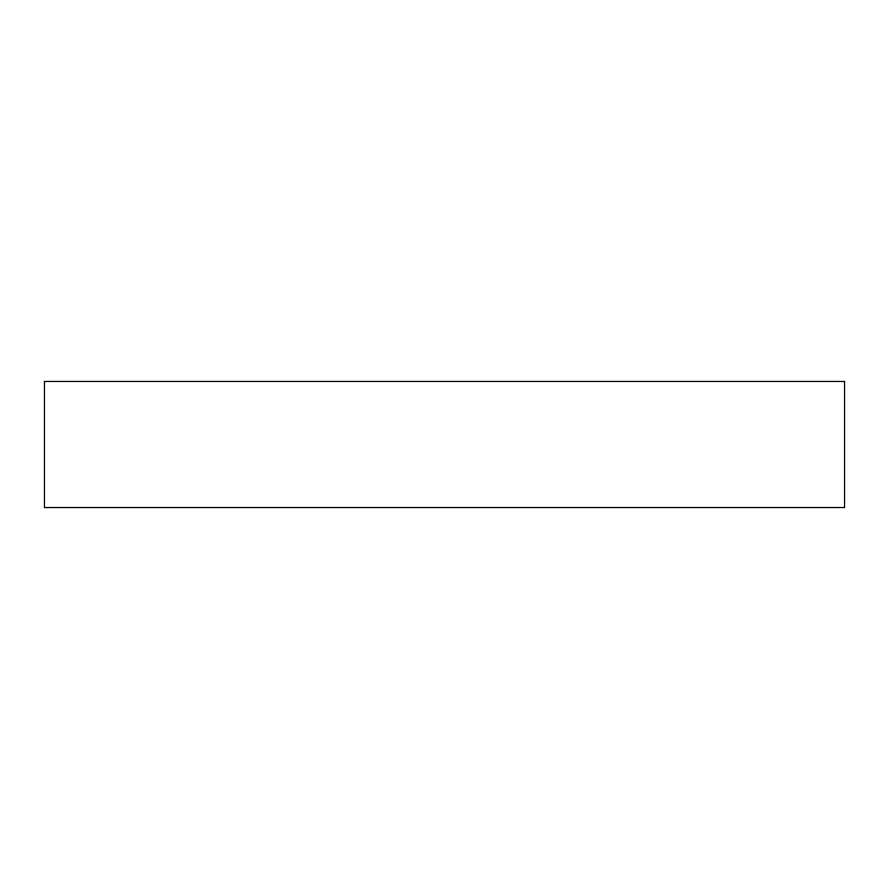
<?xml version="1.0" encoding="UTF-8"?>
<svg xmlns="http://www.w3.org/2000/svg" width="889" height="889" viewBox="0 0 889 889"><rect width="100%" height="100%" fill="white"/><g stroke="black" fill="none" stroke-linecap="round" stroke-linejoin="round"><path stroke-width="1.33" d="M844.55 381.459L44.45 381.459L44.45 507.541L844.55 507.541L844.55 381.459"/></g></svg>
